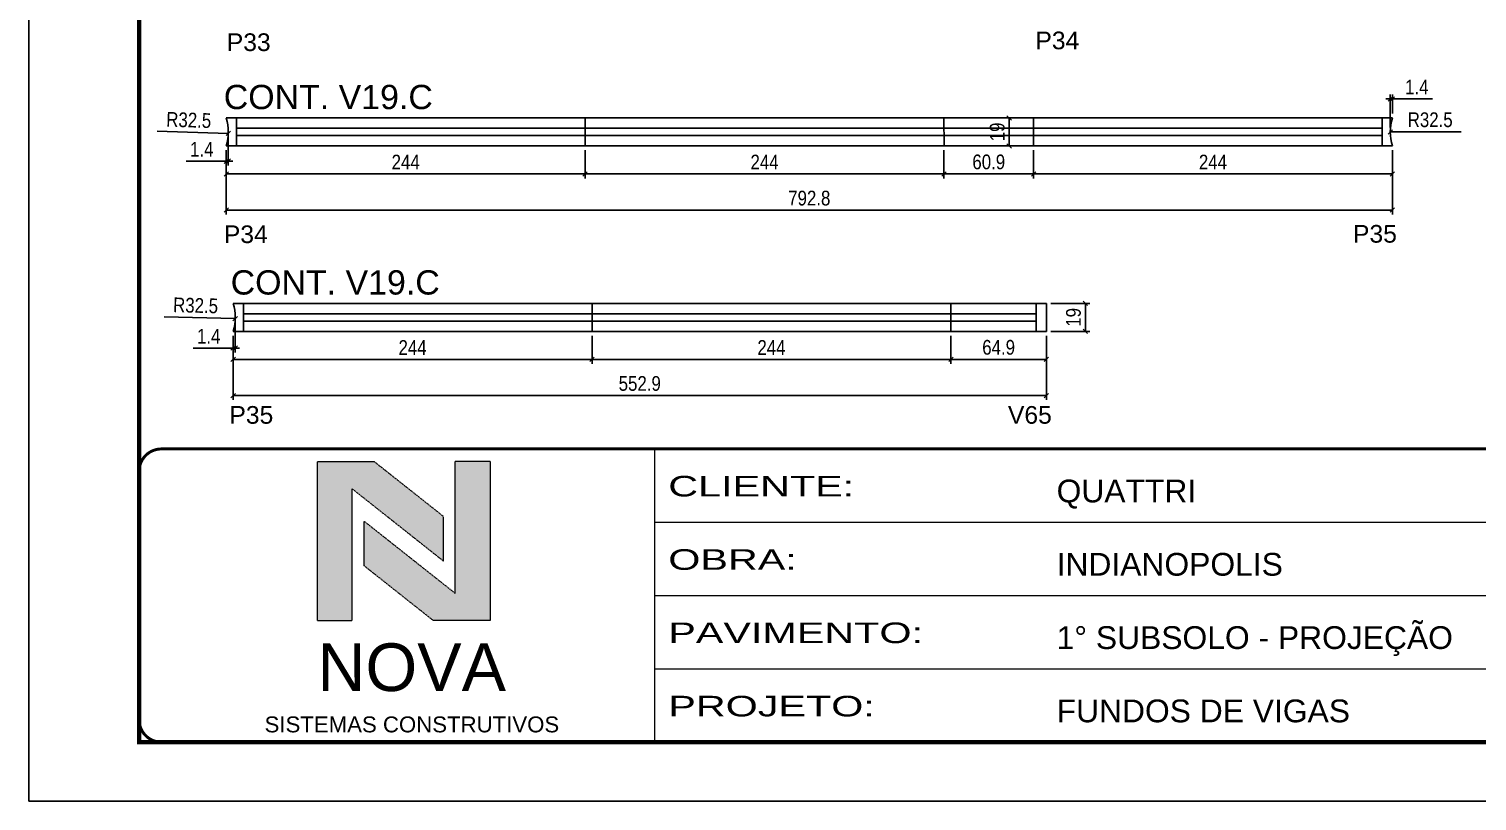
# Model space of a CAD drawing. Header units: millimetres. Extents: x 2012 to 8337, y 304 to 4842.
# Drawn here: x 6767 to 7751, y 1453 to 1977 of the extents above; entities that cross this region are included whole.
import ezdxf

# ---------------------------------------------------------------- set-up
doc = ezdxf.new("R2010")
doc.units = ezdxf.units.MM
doc.linetypes.add('CONTINUO', pattern=[0])
doc.linetypes.add('DASHED', pattern=[0.75, 0.5, -0.25])
for name, color, linetype in [('5', 5, 'Continuous'), ('COTA', 241, 'Continuous'), ('NOMENCLATURA', 7, 'Continuous'), ('Painéis', 200, 'Continuous'), ('SARR_2.2x7', 40, 'Continuous')]:
    doc.layers.add(name, color=color, linetype=linetype)
for name, color, linetype, lineweight in [('CARIMBO-LEGENDA', 75, 'Continuous', 15), ('Folhas', 255, 'Continuous', 9), ('SARRAFO DE PRESSAO', 251, 'DASHED', 9)]:
    doc.layers.add(name, color=color, linetype=linetype, lineweight=lineweight)
doc.layers.add('Laje_Perimetro', color=7, linetype='Continuous', plot=False)
doc.styles.add('arial', font='arial.ttf')
doc.styles.add('COTA TECNICA', font='techl___.ttf', dxfattribs={"height": 10})
doc.styles.add('COTA TECNICA-50', font='techl___.ttf', dxfattribs={"height": 10})
doc.styles.get("Standard").update_dxf_attribs({"font": 'arial.ttf'})
doc.styles.add('Tecnologia', font='')
doc.styles.get('Tecnologia').set_extended_font_data('Forgotten Futurist')
doc.dimstyles.new('COTA PAINEL-50', dxfattribs={"dimtxt": 10, "dimasz": 3, "dimexe": 3, "dimexo": 3, "dimgap": 3, "dimtad": 1, "dimdec": 1, "dimzin": 12, "dimdsep": 46, "dimtxsty": 'COTA TECNICA-50', "dimblk1": 'OBLIQUE', "dimblk2": 'OBLIQUE', "dimsah": 1, "dimcen": 0.9, "dimclrd": 4, "dimclre": 4, "dimclrt": 240, "dimadec": 1, "dimazin": 3, "dimtfac": 1, "dimtdec": 1, "dimtmove": 0, "dimatfit": 3, "dimfxl": 1, "dimtolj": 1, "dimtzin": 12, "dimarcsym": 0})
doc.dimstyles.new('PAINEL', dxfattribs={"dimtxt": 10, "dimasz": 3, "dimexe": 3, "dimexo": 3, "dimgap": 3, "dimtad": 1, "dimdec": 1, "dimzin": 12, "dimdsep": 46, "dimtxsty": 'COTA TECNICA', "dimblk1": 'OBLIQUE', "dimblk2": 'OBLIQUE', "dimsah": 1, "dimcen": 0.9, "dimclrd": 4, "dimclre": 4, "dimclrt": 240, "dimadec": 1, "dimazin": 3, "dimtfac": 1, "dimtdec": 1, "dimtmove": 0, "dimatfit": 3, "dimfxl": 1, "dimtolj": 1, "dimtzin": 12, "dimarcsym": 0})

# ---------------------------------------------------------------- blocks, each defined once
blk = doc.blocks.new('A$C64660E27')
at = {"layer": 'COTA', "true_color": 0x1a1a1a}
h = blk.add_hatch(color=250, dxfattribs=at)
h.dxf.hatch_style = 1
h.paths.add_polyline_path([(185.4, -11.6), (142.4, -11.6), (142.4, -131.6), (168.8, -131.6), (168.8, -32.2), (237.7, -86.7), (237.7, -53)])
at = {"layer": 'COTA'}
h = blk.add_hatch(color=20, dxfattribs=at)
h.dxf.hatch_style = 1
h.paths.add_polyline_path([(273, -11.4), (246.6, -11.4), (246.6, -111.1), (177.7, -56.6), (177.7, -90.2), (230, -131.6), (273, -131.6)])
for p, q in [((142.4, -131.6), (142.4, -11.6)), ((142.4, -11.6), (185.4, -11.6)), ((185.4, -11.6), (237.7, -53)), ((273, -11.4), (246.6, -11.4)), ((246.6, -111.1), (246.6, -11.4)), ((273, -11.4), (273, -131.6)), ((168.8, -32.2), (237.7, -86.7)), ((168.8, -131.6), (168.8, -32.2)), ((237.7, -86.7), (237.7, -53)), ((246.6, -111.1), (177.7, -56.6)), ((177.7, -90.2), (177.7, -56.6)), ((230, -131.6), (177.7, -90.2)), ((142.4, -131.6), (168.8, -131.6)), ((273, -131.6), (230, -131.6))]:
    blk.add_line(p, q)
at = {"layer": 'CARIMBO-LEGENDA', "color": 7, "linetype": 'Continuous', "ltscale": 100, "style": 'arial'}
blk.add_text('NOVA', height=36, dxfattribs=at).set_placement((142.4, -184.8))
at = {"layer": 'CARIMBO-LEGENDA', "color": 7, "linetype": 'Continuous', "style": 'arial'}
blk.add_text('SISTEMAS CONSTRUTIVOS', height=12, dxfattribs=at).set_placement((102.5, -216))
blk = doc.blocks.new('9999999999')
at = {"color": 30, "linetype": 'CONTINUO'}
for p, q in [((98564.56, 34230.21), (98564.56, 34429.45)), ((98564.56, 34379.64), (99583.98, 34379.64)), ((98564.56, 34329.83), (99487.98, 34329.83)), ((98564.56, 34280.02), (99487.98, 34280.02))]:
    blk.add_line(p, q, dxfattribs=at)
at = {"color": 30, "linetype": 'CONTINUO', "const_width": 2}
blk.add_lwpolyline([(99583.98, 34230.21), (99583.98, 34414.45, 0.414214), (99568.98, 34429.45), (98228.98, 34429.45, 0.414214), (98213.98, 34414.45), (98213.98, 34245.21, 0.414214), (98228.98, 34230.21), (99583.98, 34230.21)], format="xyb", dxfattribs=at)
at = {"layer": 'Folhas'}
blk.add_lwpolyline([(98138.98, 34190.21), (99623.98, 34190.21), (99623.98, 35240.21), (98138.98, 35240.21)], close=True, dxfattribs=at)
at = {"layer": 'Folhas', "color": 30, "const_width": 3}
blk.add_lwpolyline([(98213.98, 34230.21), (99583.98, 34230.21), (99583.98, 35200.21), (98213.98, 35200.21)], close=True, dxfattribs=at)
at = {"xscale": 0.9, "yscale": 0.9, "zscale": 0.9}
blk.add_blockref('A$C64660E27', (98206.92, 34431.26), dxfattribs=at)
at = {"color": 7, "linetype": 'Continuous', "ltscale": 5, "style": 'arial'}
for s, height, p in [('QUATTRI', 15.483, (98837.68, 34393.13)), ('INDIANOPOLIS', 15.4829, (98837.68, 34343.32)), ('1° SUBSOLO - PROJEÇÃO', 15.4829, (98837.68, 34293.51)), ('FUNDOS DE VIGAS', 15.4829, (98837.68, 34243.7))]:
    blk.add_text(s, height=height, dxfattribs=at).set_placement(p)
at = {"layer": 'Folhas', "color": 7, "style": 'Tecnologia', "width": 1.5}
for s, p in [('CLIENTE:', (98573.65, 34397.17)), ('OBRA:', (98573.65, 34347.31)), ('PAVIMENTO:', (98573.65, 34297.5)), ('PROJETO:', (98573.65, 34247.69))]:
    blk.add_text(s, height=14, dxfattribs=at).set_placement(p)
blk = doc.blocks.new('_Oblique')
at = {"color": 0, "linetype": 'ByBlock', "lineweight": -2}
blk.add_line((-0.5, -0.5), (0.5, 0.5), dxfattribs=at)
blk = doc.blocks.new('*D436')
at = {"layer": 'Defpoints', "color": 0, "transparency": 16777216}
for p in [(7692.32, 1907.45), (7724.82, 1907.45)]:
    blk.add_point(p, dxfattribs=at)
at = {"layer": 'Painéis', "color": 4, "lineweight": -2, "transparency": 16777216}
blk.add_line((7740.62, 1907.45), (7692.32, 1907.45), dxfattribs=at)
at = {"layer": 'Painéis', "color": 4, "lineweight": -2, "transparency": 16777216, "xscale": 3, "yscale": 3, "zscale": 3, "rotation": 180}
blk.add_blockref('_Oblique', (7692.32, 1907.45), dxfattribs=at)
at = {"layer": 'Painéis', "color": 240, "transparency": 16777216, "insert": (7719.47, 1915.67), "char_height": 10, "attachment_point": 5, "style": 'COTA TECNICA'}
blk.add_mtext('\\A1;R32.5', dxfattribs=at)
blk = doc.blocks.new('*D437')
at = {"layer": 'Defpoints', "color": 0, "transparency": 16777216}
for p in [(6874.52, 1781.45), (6907, 1780.58)]:
    blk.add_point(p, dxfattribs=at)
at = {"layer": 'Painéis', "color": 4, "lineweight": -2, "transparency": 16777216}
blk.add_line((6858.72, 1781.88), (6907, 1780.58), dxfattribs=at)
at = {"layer": 'Painéis', "color": 4, "lineweight": -2, "transparency": 16777216, "xscale": 3, "yscale": 3, "zscale": 3, "rotation": 358.4652593640433}
blk.add_blockref('_Oblique', (6907, 1780.58), dxfattribs=at)
at = {"layer": 'Painéis', "color": 240, "transparency": 16777216, "insert": (6880.08, 1789.53), "char_height": 10, "attachment_point": 5, "rotation": 358.46526, "style": 'COTA TECNICA'}
blk.add_mtext('\\A1;R32.5', dxfattribs=at)
blk = doc.blocks.new('*D438')
at = {"layer": 'Defpoints', "color": 0, "transparency": 16777216}
for p in [(6869.82, 1907.45), (6902.3, 1906.43)]:
    blk.add_point(p, dxfattribs=at)
at = {"layer": 'Painéis', "color": 4, "lineweight": -2, "transparency": 16777216}
blk.add_line((6854.03, 1907.94), (6902.3, 1906.43), dxfattribs=at)
at = {"layer": 'Painéis', "color": 4, "lineweight": -2, "transparency": 16777216, "xscale": 3, "yscale": 3, "zscale": 3, "rotation": 358.2107966361232}
blk.add_blockref('_Oblique', (6902.3, 1906.43), dxfattribs=at)
at = {"layer": 'Painéis', "color": 240, "transparency": 16777216, "insert": (6875.42, 1915.5), "char_height": 10, "attachment_point": 5, "rotation": 358.2108, "style": 'COTA TECNICA'}
blk.add_mtext('\\A1;R32.5', dxfattribs=at)
blk = doc.blocks.new('*D299')
at = {"layer": 'COTA', "color": 4, "linetype": 'ByBlock', "lineweight": -2, "transparency": 16777216}
for p, q in [((6900.9, 1894.95), (6900.9, 1875.9)), ((7144.9, 1894.95), (7144.9, 1875.9)), ((6900.9, 1878.9), (7144.9, 1878.9))]:
    blk.add_line(p, q, dxfattribs=at)
at = {"layer": 'Defpoints', "color": 0, "linetype": 'ByBlock', "transparency": 16777216}
for p in [(6900.9, 1897.95), (7144.9, 1897.95), (7144.9, 1878.9)]:
    blk.add_point(p, dxfattribs=at)
at = {"layer": 'COTA', "color": 4, "linetype": 'ByBlock', "lineweight": -2, "transparency": 16777216, "xscale": 3, "yscale": 3, "zscale": 3, "rotation": 180}
blk.add_blockref('_Oblique', (6900.9, 1878.9), dxfattribs=at)
at = {"layer": 'COTA', "color": 4, "linetype": 'ByBlock', "lineweight": -2, "transparency": 16777216, "xscale": 3, "yscale": 3, "zscale": 3}
blk.add_blockref('_Oblique', (7144.9, 1878.9), dxfattribs=at)
at = {"layer": 'COTA', "color": 240, "linetype": 'ByBlock', "transparency": 16777216, "insert": (7022.9, 1886.97), "char_height": 10, "attachment_point": 5, "style": 'COTA TECNICA-50'}
blk.add_mtext('\\A1;244', dxfattribs=at)
blk = doc.blocks.new('*D300')
at = {"layer": 'COTA', "color": 4, "lineweight": -2, "transparency": 16777216}
for p, q in [((6900.9, 1894.95), (6900.9, 1851.32)), ((7693.74, 1894.95), (7693.74, 1851.32)), ((6900.9, 1854.32), (7693.74, 1854.32))]:
    blk.add_line(p, q, dxfattribs=at)
at = {"layer": 'Defpoints', "color": 0, "transparency": 16777216}
for p in [(6900.9, 1897.95), (7693.74, 1897.95), (7693.74, 1854.32)]:
    blk.add_point(p, dxfattribs=at)
at = {"layer": 'COTA', "color": 4, "lineweight": -2, "transparency": 16777216, "xscale": 3, "yscale": 3, "zscale": 3, "rotation": 180}
blk.add_blockref('_Oblique', (6900.9, 1854.32), dxfattribs=at)
at = {"layer": 'COTA', "color": 4, "lineweight": -2, "transparency": 16777216, "xscale": 3, "yscale": 3, "zscale": 3}
blk.add_blockref('_Oblique', (7693.74, 1854.32), dxfattribs=at)
at = {"layer": 'COTA', "color": 240, "transparency": 16777216, "insert": (7297.32, 1862.42), "char_height": 10, "attachment_point": 5, "style": 'COTA TECNICA'}
blk.add_mtext('\\A1;792.8', dxfattribs=at)
blk = doc.blocks.new('*D301')
at = {"layer": 'COTA', "color": 4, "linetype": 'ByBlock', "lineweight": -2, "transparency": 16777216}
for p, q in [((7144.9, 1894.95), (7144.9, 1875.9)), ((7388.9, 1894.95), (7388.9, 1875.9)), ((7144.9, 1878.9), (7388.9, 1878.9))]:
    blk.add_line(p, q, dxfattribs=at)
at = {"layer": 'Defpoints', "color": 0, "linetype": 'ByBlock', "transparency": 16777216}
for p in [(7144.9, 1897.95), (7388.9, 1897.95), (7388.9, 1878.9)]:
    blk.add_point(p, dxfattribs=at)
at = {"layer": 'COTA', "color": 4, "linetype": 'ByBlock', "lineweight": -2, "transparency": 16777216, "xscale": 3, "yscale": 3, "zscale": 3, "rotation": 180}
blk.add_blockref('_Oblique', (7144.9, 1878.9), dxfattribs=at)
at = {"layer": 'COTA', "color": 4, "linetype": 'ByBlock', "lineweight": -2, "transparency": 16777216, "xscale": 3, "yscale": 3, "zscale": 3}
blk.add_blockref('_Oblique', (7388.9, 1878.9), dxfattribs=at)
at = {"layer": 'COTA', "color": 240, "linetype": 'ByBlock', "transparency": 16777216, "insert": (7266.9, 1886.97), "char_height": 10, "attachment_point": 5, "style": 'COTA TECNICA-50'}
blk.add_mtext('\\A1;244', dxfattribs=at)
blk = doc.blocks.new('*D302')
at = {"layer": 'COTA', "color": 4, "linetype": 'ByBlock', "lineweight": -2, "transparency": 16777216}
for p, q in [((6905.6, 1768.95), (6905.6, 1749.9)), ((7149.6, 1768.95), (7149.6, 1749.9)), ((6905.6, 1752.9), (7149.6, 1752.9))]:
    blk.add_line(p, q, dxfattribs=at)
at = {"layer": 'Defpoints', "color": 0, "linetype": 'ByBlock', "transparency": 16777216}
for p in [(6905.6, 1771.95), (7149.6, 1771.95), (7149.6, 1752.9)]:
    blk.add_point(p, dxfattribs=at)
at = {"layer": 'COTA', "color": 4, "linetype": 'ByBlock', "lineweight": -2, "transparency": 16777216, "xscale": 3, "yscale": 3, "zscale": 3, "rotation": 180}
blk.add_blockref('_Oblique', (6905.6, 1752.9), dxfattribs=at)
at = {"layer": 'COTA', "color": 4, "linetype": 'ByBlock', "lineweight": -2, "transparency": 16777216, "xscale": 3, "yscale": 3, "zscale": 3}
blk.add_blockref('_Oblique', (7149.6, 1752.9), dxfattribs=at)
at = {"layer": 'COTA', "color": 240, "linetype": 'ByBlock', "transparency": 16777216, "insert": (7027.6, 1760.97), "char_height": 10, "attachment_point": 5, "style": 'COTA TECNICA-50'}
blk.add_mtext('\\A1;244', dxfattribs=at)
blk = doc.blocks.new('*D303')
at = {"layer": 'COTA', "color": 4, "linetype": 'ByBlock', "lineweight": -2, "transparency": 16777216}
for p, q in [((7393.6, 1768.95), (7393.6, 1749.9)), ((7458.52, 1768.95), (7458.52, 1749.9)), ((7393.6, 1752.9), (7458.52, 1752.9))]:
    blk.add_line(p, q, dxfattribs=at)
at = {"layer": 'Defpoints', "color": 0, "linetype": 'ByBlock', "transparency": 16777216}
for p in [(7393.6, 1771.95), (7458.52, 1771.95), (7458.52, 1752.9)]:
    blk.add_point(p, dxfattribs=at)
at = {"layer": 'COTA', "color": 4, "linetype": 'ByBlock', "lineweight": -2, "transparency": 16777216, "xscale": 3, "yscale": 3, "zscale": 3, "rotation": 180}
blk.add_blockref('_Oblique', (7393.6, 1752.9), dxfattribs=at)
at = {"layer": 'COTA', "color": 4, "linetype": 'ByBlock', "lineweight": -2, "transparency": 16777216, "xscale": 3, "yscale": 3, "zscale": 3}
blk.add_blockref('_Oblique', (7458.52, 1752.9), dxfattribs=at)
at = {"layer": 'COTA', "color": 240, "linetype": 'ByBlock', "transparency": 16777216, "insert": (7426.06, 1761.03), "char_height": 10, "attachment_point": 5, "style": 'COTA TECNICA-50'}
blk.add_mtext('\\A1;64.9', dxfattribs=at)
blk = doc.blocks.new('*D304')
at = {"layer": 'COTA', "color": 4, "lineweight": -2, "transparency": 16777216}
for p, q in [((6905.6, 1768.95), (6905.6, 1725.32)), ((7458.52, 1768.95), (7458.52, 1725.32)), ((6905.6, 1728.32), (7458.52, 1728.32))]:
    blk.add_line(p, q, dxfattribs=at)
at = {"layer": 'Defpoints', "color": 0, "transparency": 16777216}
for p in [(6905.6, 1771.95), (7458.52, 1771.95), (7458.52, 1728.32)]:
    blk.add_point(p, dxfattribs=at)
at = {"layer": 'COTA', "color": 4, "lineweight": -2, "transparency": 16777216, "xscale": 3, "yscale": 3, "zscale": 3, "rotation": 180}
blk.add_blockref('_Oblique', (6905.6, 1728.32), dxfattribs=at)
at = {"layer": 'COTA', "color": 4, "lineweight": -2, "transparency": 16777216, "xscale": 3, "yscale": 3, "zscale": 3}
blk.add_blockref('_Oblique', (7458.52, 1728.32), dxfattribs=at)
at = {"layer": 'COTA', "color": 240, "transparency": 16777216, "insert": (7182.06, 1736.46), "char_height": 10, "attachment_point": 5, "style": 'COTA TECNICA'}
blk.add_mtext('\\A1;552.9', dxfattribs=at)
blk = doc.blocks.new('*D305')
at = {"layer": 'COTA', "color": 4, "linetype": 'ByBlock', "lineweight": -2, "transparency": 16777216}
for p, q in [((7149.6, 1768.95), (7149.6, 1749.9)), ((7393.6, 1768.95), (7393.6, 1749.9)), ((7149.6, 1752.9), (7393.6, 1752.9))]:
    blk.add_line(p, q, dxfattribs=at)
at = {"layer": 'Defpoints', "color": 0, "linetype": 'ByBlock', "transparency": 16777216}
for p in [(7149.6, 1771.95), (7393.6, 1771.95), (7393.6, 1752.9)]:
    blk.add_point(p, dxfattribs=at)
at = {"layer": 'COTA', "color": 4, "linetype": 'ByBlock', "lineweight": -2, "transparency": 16777216, "xscale": 3, "yscale": 3, "zscale": 3, "rotation": 180}
blk.add_blockref('_Oblique', (7149.6, 1752.9), dxfattribs=at)
at = {"layer": 'COTA', "color": 4, "linetype": 'ByBlock', "lineweight": -2, "transparency": 16777216, "xscale": 3, "yscale": 3, "zscale": 3}
blk.add_blockref('_Oblique', (7393.6, 1752.9), dxfattribs=at)
at = {"layer": 'COTA', "color": 240, "linetype": 'ByBlock', "transparency": 16777216, "insert": (7271.6, 1760.97), "char_height": 10, "attachment_point": 5, "style": 'COTA TECNICA-50'}
blk.add_mtext('\\A1;244', dxfattribs=at)
blk = doc.blocks.new('*D394')
at = {"layer": 'Defpoints', "color": 0, "transparency": 16777216}
for p in [(6902.32, 1907.45), (6900.9, 1897.95), (6900.9, 1887.61)]:
    blk.add_point(p, dxfattribs=at)
at = {"layer": 'Painéis', "color": 4, "lineweight": -2, "transparency": 16777216}
for p, q in [((6902.32, 1904.45), (6902.32, 1884.61)), ((6900.9, 1894.95), (6900.9, 1884.61)), ((6900.9, 1887.61), (6873.65, 1887.61)), ((6902.32, 1887.61), (6900.9, 1887.61)), ((6902.32, 1887.61), (6905.32, 1887.61))]:
    blk.add_line(p, q, dxfattribs=at)
at = {"layer": 'Painéis', "color": 4, "lineweight": -2, "transparency": 16777216, "xscale": 3, "yscale": 3, "zscale": 3}
blk.add_blockref('_Oblique', (6900.9, 1887.61), dxfattribs=at)
at = {"layer": 'Painéis', "color": 4, "lineweight": -2, "transparency": 16777216, "xscale": 3, "yscale": 3, "zscale": 3, "rotation": 180}
blk.add_blockref('_Oblique', (6902.32, 1887.61), dxfattribs=at)
at = {"layer": 'Painéis', "color": 240, "transparency": 16777216, "insert": (6884.28, 1895.68), "char_height": 10, "attachment_point": 5, "style": 'COTA TECNICA'}
blk.add_mtext('\\A1;1.4', dxfattribs=at)
blk = doc.blocks.new('*D395')
at = {"layer": 'Defpoints', "color": 0, "transparency": 16777216}
for p in [(6907.02, 1781.45), (6905.6, 1771.95), (6905.6, 1760.56)]:
    blk.add_point(p, dxfattribs=at)
at = {"layer": 'Painéis', "color": 4, "lineweight": -2, "transparency": 16777216}
for p, q in [((6907.02, 1778.45), (6907.02, 1757.56)), ((6905.6, 1768.95), (6905.6, 1757.56)), ((6905.6, 1760.56), (6878.35, 1760.56)), ((6907.02, 1760.56), (6905.6, 1760.56)), ((6907.02, 1760.56), (6910.02, 1760.56))]:
    blk.add_line(p, q, dxfattribs=at)
at = {"layer": 'Painéis', "color": 4, "lineweight": -2, "transparency": 16777216, "xscale": 3, "yscale": 3, "zscale": 3}
blk.add_blockref('_Oblique', (6905.6, 1760.56), dxfattribs=at)
at = {"layer": 'Painéis', "color": 4, "lineweight": -2, "transparency": 16777216, "xscale": 3, "yscale": 3, "zscale": 3, "rotation": 180}
blk.add_blockref('_Oblique', (6907.02, 1760.56), dxfattribs=at)
at = {"layer": 'Painéis', "color": 240, "transparency": 16777216, "insert": (6888.97, 1768.63), "char_height": 10, "attachment_point": 5, "style": 'COTA TECNICA'}
blk.add_mtext('\\A1;1.4', dxfattribs=at)
blk = doc.blocks.new('*D396')
at = {"layer": 'Defpoints', "color": 0, "transparency": 16777216}
for p in [(7693.74, 1929.89), (7693.74, 1916.95), (7692.32, 1907.45)]:
    blk.add_point(p, dxfattribs=at)
at = {"layer": 'Painéis', "color": 4, "lineweight": -2, "transparency": 16777216}
for p, q in [((7692.32, 1929.89), (7689.32, 1929.89)), ((7692.32, 1910.45), (7692.32, 1932.89)), ((7692.32, 1929.89), (7693.74, 1929.89)), ((7693.74, 1919.95), (7693.74, 1932.89)), ((7693.74, 1929.89), (7720.99, 1929.89))]:
    blk.add_line(p, q, dxfattribs=at)
at = {"layer": 'Painéis', "color": 4, "lineweight": -2, "transparency": 16777216, "xscale": 3, "yscale": 3, "zscale": 3}
blk.add_blockref('_Oblique', (7692.32, 1929.89), dxfattribs=at)
at = {"layer": 'Painéis', "color": 4, "lineweight": -2, "transparency": 16777216, "xscale": 3, "yscale": 3, "zscale": 3, "rotation": 180}
blk.add_blockref('_Oblique', (7693.74, 1929.89), dxfattribs=at)
at = {"layer": 'Painéis', "color": 240, "transparency": 16777216, "insert": (7710.36, 1937.96), "char_height": 10, "attachment_point": 5, "style": 'COTA TECNICA'}
blk.add_mtext('\\A1;1.4', dxfattribs=at)
blk = doc.blocks.new('*D247')
at = {"layer": 'COTA', "color": 4, "linetype": 'ByBlock', "lineweight": -2, "transparency": 16777216}
for p, q in [((7388.9, 1894.95), (7388.9, 1875.9)), ((7449.79, 1894.95), (7449.79, 1875.9)), ((7388.9, 1878.9), (7449.79, 1878.9))]:
    blk.add_line(p, q, dxfattribs=at)
at = {"layer": 'Defpoints', "color": 0, "linetype": 'ByBlock', "transparency": 16777216}
for p in [(7388.9, 1897.95), (7449.79, 1897.95), (7449.79, 1878.9)]:
    blk.add_point(p, dxfattribs=at)
at = {"layer": 'COTA', "color": 4, "linetype": 'ByBlock', "lineweight": -2, "transparency": 16777216, "xscale": 3, "yscale": 3, "zscale": 3, "rotation": 180}
blk.add_blockref('_Oblique', (7388.9, 1878.9), dxfattribs=at)
at = {"layer": 'COTA', "color": 4, "linetype": 'ByBlock', "lineweight": -2, "transparency": 16777216, "xscale": 3, "yscale": 3, "zscale": 3}
blk.add_blockref('_Oblique', (7449.79, 1878.9), dxfattribs=at)
at = {"layer": 'COTA', "color": 240, "linetype": 'ByBlock', "transparency": 16777216, "insert": (7419.34, 1887.03), "char_height": 10, "attachment_point": 5, "style": 'COTA TECNICA-50'}
blk.add_mtext('\\A1;60.9', dxfattribs=at)
blk = doc.blocks.new('*D248')
at = {"layer": 'Defpoints', "color": 0, "transparency": 16777216}
for p in [(7449.79, 1897.95), (7693.74, 1897.95), (7693.74, 1878.9)]:
    blk.add_point(p, dxfattribs=at)
at = {"layer": 'Painéis', "color": 4, "lineweight": -2, "transparency": 16777216}
for p, q in [((7449.79, 1894.95), (7449.79, 1875.9)), ((7693.74, 1894.95), (7693.74, 1875.9)), ((7449.79, 1878.9), (7693.74, 1878.9))]:
    blk.add_line(p, q, dxfattribs=at)
at = {"layer": 'Painéis', "color": 4, "lineweight": -2, "transparency": 16777216, "xscale": 3, "yscale": 3, "zscale": 3, "rotation": 180}
blk.add_blockref('_Oblique', (7449.79, 1878.9), dxfattribs=at)
at = {"layer": 'Painéis', "color": 4, "lineweight": -2, "transparency": 16777216, "xscale": 3, "yscale": 3, "zscale": 3}
blk.add_blockref('_Oblique', (7693.74, 1878.9), dxfattribs=at)
at = {"layer": 'Painéis', "color": 240, "transparency": 16777216, "insert": (7571.76, 1886.97), "char_height": 10, "attachment_point": 5, "style": 'COTA TECNICA'}
blk.add_mtext('\\A1;244', dxfattribs=at)
blk = doc.blocks.new('*D401')
at = {"layer": 'Defpoints', "color": 0, "transparency": 16777216}
for p in [(7433.24, 1916.95), (7433.24, 1897.95), (7433.24, 1897.95)]:
    blk.add_point(p, dxfattribs=at)
at = {"layer": 'Painéis', "color": 4, "lineweight": -2, "transparency": 16777216}
blk.add_line((7433.24, 1916.95), (7433.24, 1897.95), dxfattribs=at)
at = {"layer": 'Painéis', "color": 4, "lineweight": -2, "transparency": 16777216, "xscale": 3, "yscale": 3, "zscale": 3}
for p, rotation in [((7433.24, 1916.95), 90), ((7433.24, 1897.95), 270)]:
    blk.add_blockref('_Oblique', p, dxfattribs=dict(at, rotation=rotation))
at = {"layer": 'Painéis', "color": 240, "transparency": 16777216, "insert": (7425.15, 1907.45), "char_height": 10, "attachment_point": 5, "rotation": 90, "style": 'COTA TECNICA'}
blk.add_mtext('\\A1;19', dxfattribs=at)
blk = doc.blocks.new('*D403')
at = {"layer": 'Defpoints', "color": 0, "transparency": 16777216}
for p in [(7458.52, 1790.95), (7485.06, 1790.95), (7458.52, 1771.95)]:
    blk.add_point(p, dxfattribs=at)
at = {"layer": 'Painéis', "color": 4, "lineweight": -2, "transparency": 16777216}
for p, q in [((7461.52, 1790.95), (7488.06, 1790.95)), ((7485.06, 1771.95), (7485.06, 1790.95)), ((7461.52, 1771.95), (7488.06, 1771.95))]:
    blk.add_line(p, q, dxfattribs=at)
at = {"layer": 'Painéis', "color": 4, "lineweight": -2, "transparency": 16777216, "xscale": 3, "yscale": 3, "zscale": 3}
for p, rotation in [((7485.06, 1790.95), 90), ((7485.06, 1771.95), 270)]:
    blk.add_blockref('_Oblique', p, dxfattribs=dict(at, rotation=rotation))
at = {"layer": 'Painéis', "color": 240, "transparency": 16777216, "insert": (7476.98, 1781.45), "char_height": 10, "attachment_point": 5, "rotation": 90, "style": 'COTA TECNICA'}
blk.add_mtext('\\A1;19', dxfattribs=at)

msp = doc.modelspace()

# ---------------------------------------------------------------- linework, layer by layer
at = {"layer": 'Laje_Perimetro'}
msp.add_lwpolyline([(8251.78, 2502.78), (6766.78, 2502.78), (6766.78, 1452.78), (8251.78, 1452.78)], close=True, dxfattribs=at)
at = {"layer": 'Painéis'}
for p, q in [((6900.9, 1916.95), (7693.74, 1916.95)), ((7144.95, 1897.95), (7144.9, 1916.95)), ((7388.95, 1897.95), (7388.9, 1916.95)), ((7449.84, 1897.95), (7449.79, 1916.95)), ((6900.9, 1897.95), (7693.74, 1897.95)), ((6905.6, 1790.95), (7458.52, 1790.95)), ((7149.65, 1771.95), (7149.6, 1790.95)), ((7393.65, 1771.95), (7393.6, 1790.95)), ((7458.52, 1790.95), (7458.52, 1771.95)), ((6905.6, 1771.95), (7458.52, 1771.95))]:
    msp.add_line(p, q, dxfattribs=at)
for centre, start, end in [((6869.82, 1907.45), 343.00384, 16.99616), ((7724.82, 1907.45), 163.00384, 196.99616), ((6874.52, 1781.45), 343.00384, 16.99616)]:
    msp.add_arc(centre, 32.5, start, end, dxfattribs=at)
at = {"layer": 'SARR_2.2x7', "linetype": 'Continuous'}
for p, q in [((6907.9, 1916.95), (6907.9, 1897.95)), ((7686.74, 1916.95), (7686.74, 1897.95)), ((7144.92, 1909.95), (6907.9, 1909.95)), ((6907.9, 1904.95), (7144.93, 1904.95)), ((7388.95, 1909.95), (7144.95, 1909.95)), ((7144.95, 1904.95), (7388.95, 1904.95)), ((7449.84, 1909.95), (7388.95, 1909.95)), ((7388.95, 1904.95), (7449.84, 1904.95)), ((7686.74, 1909.95), (7449.81, 1909.95)), ((7449.82, 1904.95), (7686.74, 1904.95)), ((6912.6, 1790.95), (6912.6, 1771.95)), ((7149.62, 1783.95), (6912.6, 1783.95)), ((7393.65, 1783.95), (7149.65, 1783.95)), ((7451.52, 1783.95), (7393.62, 1783.95)), ((7451.52, 1790.95), (7451.52, 1771.95)), ((6912.6, 1778.95), (7149.63, 1778.95)), ((7149.65, 1778.95), (7393.65, 1778.95)), ((7393.63, 1778.95), (7451.52, 1778.95))]:
    msp.add_line(p, q, dxfattribs=at)

# ---------------------------------------------------------------- block references
at = {"layer": 'SARRAFO DE PRESSAO', "color": 6, "linetype": 'ByBlock'}
msp.add_blockref('9999999999', (-91372.2, -32737.42), dxfattribs=at)

# ---------------------------------------------------------------- texts
at = {"layer": '5', "linetype": 'Continuous'}
for s, p in [('P33', (6901.29, 1962.43)), ('P34', (7451.07, 1963.63)), ('P34', (6899.3, 1831.92)), ('P35', (7667, 1832.21)), ('P35', (6903.07, 1709.16)), ('V65', (7432.39, 1709.16))]:
    msp.add_text(s, height=12, rotation=359.99996, dxfattribs=at).set_placement(p)
at = {"layer": 'NOMENCLATURA', "linetype": 'Continuous'}
for p in [(6899.23, 1922.94), (6903.92, 1796.95)]:
    msp.add_text('CONT. V19.C', height=16.5, dxfattribs=at).set_placement(p)

# ---------------------------------------------------------------- dimensions: what is measured, and where the dimension line sits
at = {"layer": 'COTA', "color": 1, "linetype": 'ByBlock'}
for base, p1, p2, picture, middle in [((7144.9, 1878.9), (6900.9, 1897.95), (7144.9, 1897.95), '*D299', (7022.9, 1886.97)), ((7388.9, 1878.9), (7144.9, 1897.95), (7388.9, 1897.95), '*D301', (7266.9, 1886.97)), ((7449.79, 1878.9), (7388.9, 1897.95), (7449.79, 1897.95), '*D247', (7419.34, 1887.03)), ((7149.6, 1752.9), (6905.6, 1771.95), (7149.6, 1771.95), '*D302', (7027.6, 1760.97)), ((7393.6, 1752.9), (7149.6, 1771.95), (7393.6, 1771.95), '*D305', (7271.6, 1760.97)), ((7458.52, 1752.9), (7393.6, 1771.95), (7458.52, 1771.95), '*D303', (7426.06, 1761.03))]:
    dim = msp.add_linear_dim(base=base, p1=p1, p2=p2, dimstyle='COTA PAINEL-50', override={"dimarcsym": 1}, dxfattribs=at)
    dim.commit()
    dim.dimension.update_dxf_attribs({"geometry": picture, "text_midpoint": middle})
at = {"layer": 'COTA'}
for base, p1, p2, picture, middle in [((7693.74, 1854.32), (6900.9, 1897.95), (7693.74, 1897.95), '*D300', (7297.32, 1862.42)), ((7458.52, 1728.32), (6905.6, 1771.95), (7458.52, 1771.95), '*D304', (7182.06, 1736.46))]:
    dim = msp.add_linear_dim(base=base, p1=p1, p2=p2, dimstyle='PAINEL', dxfattribs=at)
    dim.commit()
    dim.dimension.update_dxf_attribs({"geometry": picture, "text_midpoint": middle})
at = {"layer": 'Painéis'}
for base, p1, p2, picture, middle in [((7693.74, 1929.89), (7692.32, 1907.45), (7693.74, 1916.95), '*D396', (7710.36, 1937.96)), ((6900.9, 1887.61), (6902.32, 1907.45), (6900.9, 1897.95), '*D394', (6884.28, 1895.68)), ((7693.7395, 1878.896), (7449.7879, 1897.9488), (7693.7395, 1897.9488), '*D248', (7571.7637, 1886.9691)), ((6905.6, 1760.56), (6907.02, 1781.45), (6905.6, 1771.95), '*D395', (6888.97, 1768.63))]:
    dim = msp.add_linear_dim(base=base, p1=p1, p2=p2, dimstyle='PAINEL', dxfattribs=at)
    dim.commit()
    dim.dimension.update_dxf_attribs({"geometry": picture, "text_midpoint": middle})
for center, mpoint, picture, middle in [((6869.82, 1907.45), (6902.3, 1906.43), '*D438', (6875.17, 1907.28)), ((7724.82, 1907.45), (7692.32, 1907.45), '*D436', (7719.47, 1907.45)), ((6874.52, 1781.45), (6907, 1780.58), '*D437', (6879.86, 1781.31))]:
    dim = msp.add_radius_dim(center=center, mpoint=mpoint, dimstyle='PAINEL', dxfattribs=at)
    dim.commit()
    dim.dimension.update_dxf_attribs({"geometry": picture, "text_midpoint": middle, "dimtype": 164})
for base, p1, p2, picture, middle in [((7433.24, 1897.95), (7433.24, 1916.95), (7433.24, 1897.95), '*D401', (7425.15, 1907.45)), ((7485.06, 1790.95), (7458.52, 1771.95), (7458.52, 1790.95), '*D403', (7476.98, 1781.45))]:
    dim = msp.add_linear_dim(base=base, p1=p1, p2=p2, angle=90, dimstyle='PAINEL', dxfattribs=at)
    dim.commit()
    dim.dimension.update_dxf_attribs({"geometry": picture, "text_midpoint": middle})

doc.saveas('drawing.dxf')
